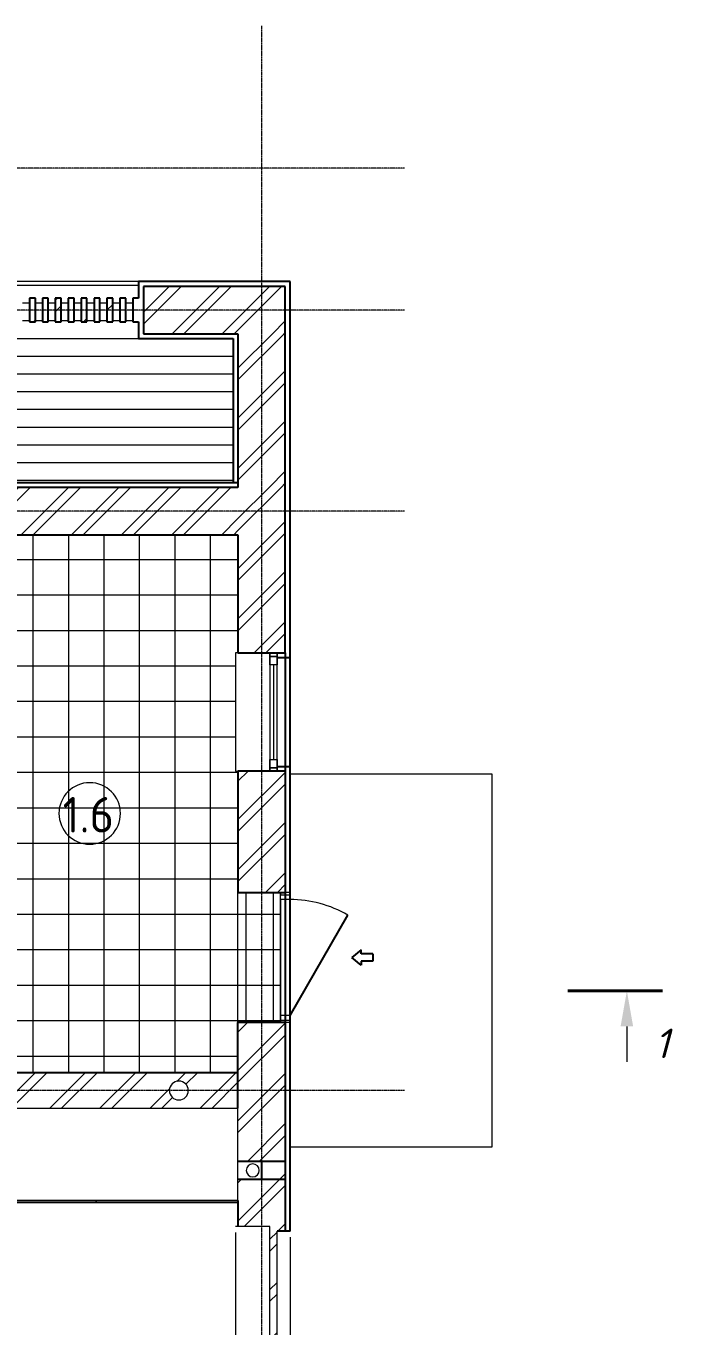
# Model space of a CAD drawing. Header units: millimetres. Extents: x -5016 to 23572, y 233981 to 377995.
# Drawn here: x 18007 to 23572, y 366909 to 377902 of the extents above; entities that cross this region are included whole.
import ezdxf

# ---------------------------------------------------------------- set-up
doc = ezdxf.new("R2010")
doc.units = ezdxf.units.MM
doc.linetypes.add('Осевая 12-2-2', pattern=[16, 12, -2, 0, -2])
doc.linetypes.add('Пунктир 2-1_5', pattern=[3.5, 2, -1.5])
for name, color, linetype, lineweight in [('A-AREA-IDEN', 8, 'Continuous', 13), ('A-DOOR', 8, 'Continuous', 13), ('A-FLOR', 9, 'Continuous', 13), ('A-FLOR-PATT', 9, 'Continuous', 13), ('A-GLAZ', 8, 'Continuous', 13), ('A-WALL', 8, 'Continuous', 13), ('A-WALL-PATT', 8, 'Continuous', 13), ('G-ANNO-SYMB', 8, 'Continuous', 13), ('I-FURN', 9, 'Continuous', 13), ('S-COLS', 8, 'Continuous', 13), ('S-GRID', 8, 'Continuous', 13), ('АР_подложка', 8, 'Continuous', 13)]:
    doc.layers.add(name, color=color, linetype=linetype, lineweight=lineweight)
doc.styles.add('GOST Common', font='GOST_Common.ttf', dxfattribs={"height": 300})
doc.styles.add('ISOCPEUR_I', font='isocpeui.ttf', dxfattribs={"height": 250})
pattern_1 = [(45, (0, 0), (-212.132, 212.132), []), (45, (0, 100), (-212.132, 212.132), [])]

# ---------------------------------------------------------------- blocks, each defined once
blk = doc.blocks.new('INT 18 Шкаф - INT 18 Шкаф-1564175-Этаж 1 - Планировка')
at = {"layer": 'I-FURN'}
for p, q in [((-1200, 350), (1200, 350)), ((-1200, 350), (-1200, -430)), ((1200, -430), (1200, 350)), ((1200, -430), (-1200, -430)), ((-1198.5, -432), (-0.8, -432)), ((-1198.5, -432), (-1198.5, -450)), ((-0.8, -450), (-0.8, -432)), ((0.8, -432), (1198.5, -432)), ((0.8, -432), (0.8, -450)), ((1198.5, -450), (1198.5, -432)), ((-0.8, -450), (-1198.5, -450)), ((1198.5, -450), (0.8, -450))]:
    blk.add_line(p, q, dxfattribs=at)
blk = doc.blocks.new('INT 19 Дверь входная одностворчатая с остеклением - 1100 х 2480 ОС-Сверху 2-1581826-Этаж 1 - Планировка')
at = {"layer": 'A-DOOR', "lineweight": 25}
for p, q in [((-30, 940), (-30, 842)), ((-30, 940), (0, 940)), ((0, 940), (30, 940)), ((30, 940), (30, 842)), ((-65, 842), (0, 764)), ((-30, 842), (-65, 842)), ((65, 842), (0, 764)), ((30, 842), (65, 842)), ((490, 240), (-359, 730))]:
    blk.add_line(p, q, dxfattribs=at)
at = {"layer": 'A-DOOR'}
for p, q in [((-550, 240), (-530, 240)), ((-550, 240), (-550, 160)), ((-530, 160), (-530, 240)), ((-530, 240), (-490, 240)), ((-530, 160), (-530, 240)), ((-490, 240), (490, 240)), ((-490, 240), (-490, 160)), ((530, 240), (490, 240)), ((490, 240), (490, 160)), ((530, 240), (550, 240)), ((530, 160), (530, 240)), ((530, 160), (530, 240)), ((550, 240), (550, 160)), ((-550, 160), (-530, 160)), ((-490, 160), (-530, 160)), ((-490, 160), (490, 160)), ((490, 160), (530, 160)), ((530, 160), (550, 160))]:
    blk.add_line(p, q, dxfattribs=at)
blk.add_arc((490, 240), 980, 150, 180, dxfattribs=at)
blk = doc.blocks.new('INT 20 Окно Прямоугольник 1ст - INT 20 Окно Прямоугольник 1ст 1000-3000h-1568821-Этаж 1 - Планировка')
at = {"layer": 'A-GLAZ'}
for p, q in [((-500, 130), (-400, 130)), ((-470, 130), (-500, 130)), ((-470, 70), (-470, 130)), ((-400, 130), (-470, 130)), ((-470, 130), (-470, 70)), ((400, 130), (500, 130)), ((470, 130), (400, 130)), ((500, 130), (470, 130)), ((470, 130), (470, 70)), ((470, 70), (470, 130)), ((-500, 70), (-470, 70)), ((-400, 70), (-500, 70)), ((-470, 70), (-400, 70)), ((500, 70), (400, 70)), ((400, 70), (470, 70)), ((470, 70), (500, 70)), ((-500, -200), (-500, -220)), ((500, -220), (500, -200)), ((-500, -220), (500, -220))]:
    blk.add_line(p, q, dxfattribs=at)
blk = doc.blocks.new('INT 20 Откосы окон снаружи Прямоугольник - INT 20 Откосы окон снаружи Прямоугольник-1566574-Этаж 1 - Планировка')
at = {"layer": 'A-WALL', "lineweight": 25}
for p, q in [((-477, 30), (-477, -80)), ((443, -80), (443, 30))]:
    blk.add_line(p, q, dxfattribs=at)
blk = doc.blocks.new('INT 20 Створка - 05_ Правое поворотно-откидное-1566575-Этаж 1 - Планировка')
at = {"layer": 'A-GLAZ'}
for p, q in [((400, 30), (-400, 30)), ((-400, 30), (-400, -30)), ((400, 30), (-400, 30)), ((-400, 30), (-400, -30)), ((400, -30), (400, 30)), ((400, -30), (400, 30)), ((-400, 0), (400, 0)), ((-400, -30), (400, -30)), ((-400, -30), (400, -30))]:
    blk.add_line(p, q, dxfattribs=at)
blk = doc.blocks.new('INT 20 Откосы окон снаружи Прямоугольник - INT 20 Откосы окон снаружи Прямоугольник-1566578-Этаж 1 - Планировка')
at = {"layer": 'A-WALL', "lineweight": 25}
for p, q in [((-877, 30), (-877, -80)), ((843, -80), (843, 30))]:
    blk.add_line(p, q, dxfattribs=at)
blk = doc.blocks.new('INT 20 Подоконник - Подоконник внутри-1566579-Этаж 1 - Планировка')
at = {"layer": 'A-GLAZ'}
for p, q in [((-950, 0), (-950, -290)), ((850, 0), (-950, 0)), ((850, -290), (850, 0)), ((-900, -290), (800, -290))]:
    blk.add_line(p, q, dxfattribs=at)
blk = doc.blocks.new('INT 20 Подоконник - Подоконник снаружи-1566581-Этаж 1 - Планировка')
at = {"layer": 'A-GLAZ'}
for p, q in [((-910, 0), (-910, 110)), ((-860, 110), (760, 110)), ((810, 110), (810, 0)), ((810, 0), (-910, 0))]:
    blk.add_line(p, q, dxfattribs=at)
blk = doc.blocks.new('Колонна ЖБМ - Круг - D 160-1624059-Этаж 1 - Планировка')
at = {"layer": 'S-COLS'}
for start, end in [(360, 180), (180, 360)]:
    blk.add_arc((0, 0), 80, start, end, dxfattribs=at)
blk = doc.blocks.new('Колонна ЖБМ - Круг - D 110-1653299-Этаж 1 - Планировка')
at = {"layer": 'S-COLS'}
for start, end in [(360, 180), (180, 360)]:
    blk.add_arc((0, 0), 55, start, end, dxfattribs=at)
blk = doc.blocks.new('Разрез - Номер сзади-3578-Этаж 1 - Планировка')
at = {"layer": 'G-ANNO-SYMB'}
blk.add_hatch(color=256, dxfattribs=at).paths.add_polyline_path([(2.47, -3), (3, 0), (3.53, -3)])
at = {"layer": 'G-ANNO-SYMB', "lineweight": 40}
blk.add_line((0, 0), (8, 0), dxfattribs=at)
at = {"layer": 'G-ANNO-SYMB'}
blk.add_line((3, -3), (3, -6), dxfattribs=at)
blk = doc.blocks.new('INT Марка помещения - Номер помещения _ Площадь _ Имя-1615504-Этаж 1 - Планировка')
at = {"layer": 'A-AREA-IDEN'}
for start, end in [(360, 180), (180, 360)]:
    blk.add_arc((0, 0), 2.6, start, end, dxfattribs=at)
blk = doc.blocks.new('АР_k2plan1')
at = {"layer": 'A-FLOR-PATT', "true_color": 0x808080}
h = blk.add_hatch(dxfattribs=at)
h.set_pattern_fill('FP_6', color=8, style=0, pattern_type=2)
h.set_pattern_definition([(0, (37041.64, 13610.38), (0, 150), [])])
h.paths.add_polyline_path([(15204, 18713), (21928, 18713), (21928, 19933), (21128, 19933), (21128, 20073), (21078, 20073), (21078, 20273), (21128, 20273), (21128, 20413), (15008, 20413), (15008, 18713)])
h.paths.add_polyline_path([(21019, 20073), (20969, 20073), (20969, 20273), (21019, 20273)])
h.paths.add_polyline_path([(18021, 20073), (18021, 20273), (18071, 20273), (18071, 20073)])
h.paths.add_polyline_path([(17584, 20073), (17584, 20273), (17634, 20273), (17634, 20073)])
h.paths.add_polyline_path([(17803, 20073), (17803, 20273), (17853, 20273), (17853, 20073)])
h.paths.add_polyline_path([(17743, 20073), (17693, 20073), (17693, 20273), (17743, 20273), (17743, 20139)])
h.paths.add_polyline_path([(17257, 20073), (17257, 20273), (17307, 20273), (17307, 20073)])
h.paths.add_polyline_path([(17475, 20073), (17475, 20273), (17525, 20273), (17525, 20073)])
h.paths.add_polyline_path([(17416, 20073), (17366, 20073), (17366, 20273), (17416, 20273), (17416, 20155)])
h.paths.add_polyline_path([(17038, 20073), (17038, 20273), (17088, 20273), (17088, 20073)])
h.paths.add_polyline_path([(17148, 20073), (17148, 20273), (17198, 20273), (17198, 20073)])
h.paths.add_polyline_path([(16929, 20073), (16929, 20273), (16979, 20273), (16979, 20073)])
h.paths.add_polyline_path([(16820, 20073), (16820, 20273), (16870, 20273), (16870, 20073)])
h.paths.add_polyline_path([(17962, 20073), (17912, 20073), (17912, 20273), (17962, 20273), (17962, 20129)])
h.paths.add_polyline_path([(19113, 20073), (19113, 20273), (19163, 20273), (19163, 20073), (19115, 20073)])
h.paths.add_polyline_path([(18945, 20073), (18895, 20073), (18895, 20273), (18945, 20273), (18945, 20081)])
h.paths.add_polyline_path([(19004, 20073), (19004, 20273), (19054, 20273), (19054, 20073)])
h.paths.add_polyline_path([(18785, 20073), (18785, 20273), (18835, 20273), (18835, 20073)])
h.paths.add_polyline_path([(18567, 20073), (18567, 20273), (18617, 20273), (18617, 20073)])
h.paths.add_polyline_path([(18676, 20073), (18676, 20273), (18726, 20273), (18726, 20073)])
h.paths.add_polyline_path([(18239, 20073), (18239, 20273), (18289, 20273), (18289, 20073)])
h.paths.add_polyline_path([(18458, 20073), (18458, 20273), (18508, 20273), (18508, 20073)])
h.paths.add_polyline_path([(18399, 20073), (18349, 20073), (18349, 20273), (18399, 20273), (18399, 20108)])
h.paths.add_polyline_path([(18130, 20073), (18130, 20273), (18180, 20273), (18180, 20073)])
h.paths.add_polyline_path([(19331, 20073), (19331, 20273), (19381, 20273), (19381, 20073)])
h.paths.add_polyline_path([(20910, 20073), (20860, 20073), (20860, 20273), (20910, 20273)])
h.paths.add_polyline_path([(20751, 20073), (20751, 20273), (20801, 20273), (20801, 20073)])
h.paths.add_polyline_path([(20641, 20073), (20641, 20273), (20691, 20273), (20691, 20073)])
h.paths.add_polyline_path([(20532, 20073), (20532, 20273), (20582, 20273), (20582, 20073)])
h.paths.add_polyline_path([(20423, 20073), (20423, 20273), (20473, 20273), (20473, 20073)])
h.paths.add_polyline_path([(20314, 20073), (20314, 20273), (20364, 20273), (20364, 20073)])
h.paths.add_polyline_path([(20205, 20073), (20205, 20273), (20255, 20273), (20255, 20073)])
h.paths.add_polyline_path([(20096, 20073), (20096, 20273), (20146, 20273), (20146, 20073)])
h.paths.add_polyline_path([(19986, 20073), (19986, 20273), (20036, 20273), (20036, 20073)])
h.paths.add_polyline_path([(19877, 20073), (19877, 20273), (19927, 20273), (19927, 20073)])
h.paths.add_polyline_path([(19768, 20073), (19768, 20273), (19818, 20273), (19818, 20073)])
h.paths.add_polyline_path([(19659, 20073), (19659, 20273), (19709, 20273), (19709, 20073)])
h.paths.add_polyline_path([(19440, 20073), (19440, 20273), (19490, 20273), (19490, 20073)])
h.paths.add_polyline_path([(19272, 20073), (19222, 20073), (19222, 20273), (19272, 20273)])
h.paths.add_polyline_path([(19600, 20073), (19550, 20073), (19550, 20273), (19600, 20273)])
h.paths.add_polyline_path([(16711, 20073), (16711, 20273), (16761, 20273), (16761, 20073)])
at = {"layer": 'A-FLOR-PATT', "true_color": 0xd5d5d5}
h = blk.add_hatch(dxfattribs=at)
h.set_pattern_fill('FP_5', color=254, style=0, pattern_type=2)
h.set_pattern_definition([(0, (-26031.8, 26891.1), (0, 300), []), (90, (-26031.8, 26891.1), (-300, 2e-14), [])])
h.paths.add_polyline_path([(21968, 13723), (21968, 14148), (22328, 14148), (22328, 15248), (21968, 15248), (21968, 16273), (21948, 16273), (21948, 17273), (21968, 17273), (21968, 18273), (17968, 18273), (17968, 15148), (17768, 15148), (17768, 15673), (16768, 15673), (16768, 15873), (17088, 15873), (17088, 16673), (17068, 16673), (17068, 17593), (15568, 17593), (15568, 17073), (15550, 17073), (15550, 18271), (15568, 18271), (15568, 18273), (15548, 18273), (15548, 15873), (15868, 15873), (15868, 15673), (14868, 15673), (14868, 15448), (14568, 15448), (14568, 13948), (14868, 13948), (14868, 13723), (17768, 13723), (17768, 14248), (17968, 14248), (17968, 14223), (18768, 14223), (18768, 13723), (20989, 13723)])
h.paths.add_polyline_path([(19522, 14378), (19519, 14380), (19522, 14380)])
h.paths.add_polyline_path([(19545, 13763), (19483, 13763), (19478, 13765), (19474, 13769), (19471, 13773), (19469, 13777), (19468, 13783), (19469, 14347), (19472, 14354), (19477, 14359), (19481, 14361), (19488, 14363), (19517, 14363), (19517, 14378), (19524, 14378), (19523, 14380), (19528, 14382), (19530, 14383), (20013, 14382), (20014, 14380), (20015, 14380), (20013, 14378), (20019, 14378), (20019, 14363), (20048, 14363), (20059, 14359), (20065, 14354), (20068, 14347), (20068, 14343), (20068, 13777), (20066, 13773), (20062, 13769), (20058, 13765), (20053, 13763), (20048, 13763)])
h.paths.add_polyline_path([(17068, 15874), (17068, 16272), (17086, 16272), (17086, 15874)])
h.paths.add_polyline_path([(15550, 15874), (15550, 17072), (15568, 17072), (15568, 15874)])
h.paths.add_polyline_path([(17068, 16273), (17068, 16671), (17086, 16671), (17086, 16273)])
h.paths.add_polyline_path([(17168, 16773), (17768, 16773), (17768, 18273), (17168, 18273), (17168, 16833)])
h.paths.add_polyline_path([(17568, 17278), (17539, 17283), (17514, 17301), (17499, 17324), (17493, 17353), (17499, 17381), (17517, 17407), (17540, 17422), (17568, 17428), (17597, 17422), (17622, 17404), (17638, 17381), (17643, 17353), (17637, 17324), (17620, 17299), (17596, 17283), (17578, 17280)])
h.paths.add_polyline_path([(17568, 17280), (17597, 17286), (17621, 17303), (17636, 17325), (17641, 17353), (17635, 17381), (17620, 17404), (17517, 17301), (17540, 17285), (17550, 17283)])
h.paths.add_polyline_path([(17599, 17418), (17596, 17420), (17597, 17419)])
h.paths.add_polyline_path([(17568, 17478), (17539, 17483), (17514, 17501), (17499, 17524), (17493, 17553), (17499, 17581), (17517, 17607), (17540, 17622), (17568, 17628), (17597, 17622), (17622, 17604), (17638, 17581), (17643, 17553), (17637, 17524), (17620, 17499), (17596, 17483), (17578, 17480)])
h.paths.add_polyline_path([(17568, 17480), (17597, 17486), (17621, 17503), (17636, 17525), (17641, 17553), (17635, 17581), (17620, 17604), (17517, 17501), (17540, 17485), (17550, 17483)])
h.paths.add_polyline_path([(15868, 17573), (15570, 17573), (15570, 17591), (16317, 17591), (16317, 17573)])
h.paths.add_polyline_path([(17050, 17573), (16319, 17573), (16319, 17591), (17067, 17591), (17067, 17573)])
h.paths.add_polyline_path([(17599, 17618), (17596, 17620), (17597, 17619)])
h.paths.add_polyline_path([(17568, 17713), (17529, 17718), (17491, 17737), (17462, 17762), (17441, 17795), (17430, 17833), (17430, 17873), (17443, 17914), (17464, 17946), (17494, 17971), (17529, 17987), (17568, 17993), (17608, 17987), (17646, 17969), (17675, 17943), (17696, 17910), (17707, 17870), (17706, 17831), (17694, 17792), (17672, 17760), (17643, 17734), (17607, 17718), (17582, 17715)])
h.paths.add_polyline_path([(17568, 17755), (17602, 17761), (17632, 17779), (17653, 17804), (17665, 17836), (17664, 17872), (17652, 17903), (17637, 17921), (17500, 17784), (17508, 17776), (17535, 17761), (17559, 17756)])
at = {"layer": 'A-WALL-PATT', "lineweight": 9}
h = blk.add_hatch(dxfattribs=at)
h.set_pattern_fill('FP_1', color=256, style=0, pattern_type=2)
h.set_pattern_definition(pattern_1)
h.paths.add_polyline_path([(21968, 19973), (22368, 19973), (22368, 20373), (21168, 20373), (21168, 19973)])
h = blk.add_hatch(dxfattribs=at)
h.set_pattern_fill('FP_1', color=256, style=0, pattern_type=2)
h.set_pattern_definition(pattern_1)
h.paths.add_polyline_path([(20205, 20073), (20255, 20073), (20255, 20273), (20205, 20273)])
h = blk.add_hatch(dxfattribs=at)
h.set_pattern_fill('FP_1', color=256, style=0, pattern_type=2)
h.set_pattern_definition(pattern_1)
h.paths.add_polyline_path([(20423, 20073), (20473, 20073), (20473, 20273), (20423, 20273)])
h = blk.add_hatch(dxfattribs=at)
h.set_pattern_fill('FP_1', color=256, style=0, pattern_type=2)
h.set_pattern_definition(pattern_1)
h.paths.add_polyline_path([(20532, 20073), (20582, 20073), (20582, 20273), (20532, 20273)])
h = blk.add_hatch(dxfattribs=at)
h.set_pattern_fill('FP_1', color=256, style=0, pattern_type=2)
h.set_pattern_definition(pattern_1)
h.paths.add_polyline_path([(20641, 20073), (20691, 20073), (20691, 20273), (20641, 20273)])
h = blk.add_hatch(dxfattribs=at)
h.set_pattern_fill('FP_1', color=256, style=0, pattern_type=2)
h.set_pattern_definition(pattern_1)
h.paths.add_polyline_path([(20860, 20073), (20910, 20073), (20910, 20273), (20860, 20273)])
h = blk.add_hatch(dxfattribs=at)
h.set_pattern_fill('FP_1', color=256, style=0, pattern_type=2)
h.set_pattern_definition(pattern_1)
h.paths.add_polyline_path([(20969, 20073), (21019, 20073), (21019, 20273), (20969, 20273)])
h = blk.add_hatch(dxfattribs=at)
h.set_pattern_fill('FP_1', color=256, style=0, pattern_type=2)
h.set_pattern_definition(pattern_1)
h.paths.add_polyline_path([(22368, 18673), (22368, 19973), (21968, 19973), (21968, 18673)])
h = blk.add_hatch(dxfattribs=at)
h.set_pattern_fill('FP_1', color=256, style=0, pattern_type=2)
h.set_pattern_definition(pattern_1)
h.paths.add_polyline_path([(21968, 18273), (21968, 18673), (14568, 18673), (14568, 18273), (20989, 18273)])
h = blk.add_hatch(dxfattribs=at)
h.set_pattern_fill('FP_1', color=256, style=0, pattern_type=2)
h.set_pattern_definition(pattern_1)
h.paths.add_polyline_path([(22368, 12973), (22368, 14148), (21968, 14148), (21968, 12973)])
h.paths.add_polyline_path([(22368, 15248), (22368, 16273), (21968, 16273), (21968, 15248)])
h.paths.add_polyline_path([(21968, 17273), (22368, 17273), (22368, 18673), (21968, 18673), (21968, 18273)])
h = blk.add_hatch(dxfattribs=at)
h.set_pattern_fill('FP_1', color=256, style=0, pattern_type=2)
h.set_pattern_definition(pattern_1)
h.paths.add_polyline_path([(21968, 13423), (21968, 13723), (16768, 13723), (16768, 13423), (21525, 13423)])
h.paths.add_polyline_path([(15868, 13423), (15868, 13723), (14868, 13723), (14868, 13423), (15212, 13423)])
h.paths.add_polyline_path([(21468, 13493), (21438, 13499), (21412, 13516), (21394, 13542), (21388, 13573), (21394, 13603), (21412, 13629), (21438, 13647), (21468, 13653), (21499, 13647), (21525, 13629), (21542, 13603), (21548, 13573), (21542, 13542), (21525, 13516), (21499, 13499)])
h = blk.add_hatch(dxfattribs=at)
h.set_pattern_fill('FP_1', color=256, style=0, pattern_type=2)
h.set_pattern_definition(pattern_1)
h.paths.add_polyline_path([(22368, 12823), (22368, 12973), (22168, 12973), (22168, 12823)])
h = blk.add_hatch(dxfattribs=at)
h.set_pattern_fill('FP_1', color=256, style=0, pattern_type=2)
h.set_pattern_definition(pattern_1)
h.paths.add_polyline_path([(21968, 6308), (22368, 6308), (22368, 7013), (22298, 7013), (22298, 8733), (22368, 8733), (22368, 10663), (22298, 10663), (22298, 12383), (22368, 12383), (22368, 12823), (21968, 12823), (21968, 12423), (22238, 12423), (22238, 10623), (21968, 10623), (21968, 8773), (22238, 8773), (22238, 6973), (21968, 6973), (21968, 6589)])
at = {"layer": 'A-FLOR'}
for p, q in [((21128, 20413), (15008, 20413)), ((24118, 16248), (22408, 16248)), ((24118, 13098), (24118, 16248)), ((22328, 14148), (22328, 15248)), ((22408, 13098), (24118, 13098))]:
    blk.add_line(p, q, dxfattribs=at)
at = {"layer": 'A-WALL', "lineweight": 25}
for p, q in [((21128, 20413), (21128, 20273)), ((22408, 20413), (21128, 20413)), ((22368, 20373), (21168, 20373)), ((21168, 20373), (21168, 19973)), ((22368, 17273), (22368, 20373)), ((22408, 12383), (22408, 20413)), ((20205, 20273), (20205, 20073)), ((20255, 20273), (20205, 20273)), ((20255, 20073), (20255, 20273)), ((20314, 20273), (20314, 20073)), ((20364, 20273), (20314, 20273)), ((20364, 20073), (20364, 20273)), ((20423, 20273), (20423, 20073)), ((20473, 20273), (20423, 20273)), ((20473, 20073), (20473, 20273)), ((20532, 20273), (20532, 20073)), ((20582, 20273), (20532, 20273)), ((20582, 20073), (20582, 20273)), ((20641, 20273), (20641, 20073)), ((20691, 20273), (20641, 20273)), ((20691, 20073), (20691, 20273)), ((20751, 20273), (20751, 20073)), ((20801, 20273), (20751, 20273)), ((20801, 20073), (20801, 20273)), ((20860, 20273), (20860, 20073)), ((20910, 20273), (20860, 20273)), ((20910, 20073), (20910, 20273)), ((20969, 20273), (20969, 20073)), ((21019, 20273), (20969, 20273)), ((21019, 20073), (21019, 20273)), ((21078, 20273), (21078, 20073)), ((21128, 20273), (21078, 20273)), ((20205, 20073), (20255, 20073)), ((20314, 20073), (20364, 20073)), ((20423, 20073), (20473, 20073)), ((20532, 20073), (20582, 20073)), ((20641, 20073), (20691, 20073)), ((20751, 20073), (20801, 20073)), ((20860, 20073), (20910, 20073)), ((20969, 20073), (21019, 20073)), ((21078, 20073), (21128, 20073)), ((21128, 20073), (21128, 19933)), ((21128, 19933), (21928, 19933)), ((21168, 19973), (21968, 19973)), ((21928, 19933), (21928, 18713)), ((21968, 19973), (21968, 18673)), ((21968, 18713), (15008, 18713)), ((21968, 18673), (14968, 18673)), ((17068, 18273), (21968, 18273)), ((21968, 18273), (21968, 17273)), ((21968, 17273), (22368, 17273)), ((22368, 17273), (22368, 12383)), ((21968, 16273), (21968, 15248)), ((22368, 16273), (21968, 16273)), ((21968, 15248), (22368, 15248)), ((22368, 14148), (21968, 14148)), ((21968, 13423), (21968, 14148)), ((21968, 13723), (16768, 13723)), ((22368, 12973), (21968, 12973)), ((22168, 12973), (22168, 12823)), ((21968, 12823), (22368, 12823)), ((21968, 12643), (21968, 12423))]:
    blk.add_line(p, q, dxfattribs=at)
at = {"layer": 'A-WALL'}
for p, q in [((21968, 14148), (21968, 15248)), ((22268, 14148), (22268, 15248))]:
    blk.add_line(p, q, dxfattribs=at)
at = {"layer": 'G-ANNO-SYMB', "linetype": 'Пунктир 2-1_5'}
blk.add_line((25256, 14415), (25557, 14415), dxfattribs=at)
at = {"layer": 'S-GRID', "color": 251, "linetype": 'Осевая 12-2-2', "true_color": 0x646464}
for p, q in [((22168, 22575), (22168, -3239)), ((23376, 21373), (-1176, 21373)), ((23376, 20173), (-1176, 20173)), ((23376, 18473), (-1176, 18473)), ((23376, 13573), (-1176, 13573))]:
    blk.add_line(p, q, dxfattribs=at)
at = {"layer": 'A-AREA-IDEN', "xscale": 99.99999999999993, "yscale": 99.99999999999993, "zscale": 99.99999999999993}
blk.add_blockref('INT Марка помещения - Номер помещения _ Площадь _ Имя-1615504-Этаж 1 - Планировка', (20714, 15916), dxfattribs=at)
at = {"layer": 'A-DOOR', "lineweight": 25, "rotation": 269.9999999999999}
blk.add_blockref('INT 19 Дверь входная одностворчатая с остеклением - 1100 х 2480 ОС-Сверху 2-1581826-Этаж 1 - Планировка', (22168, 14698), dxfattribs=at)
at = {"layer": 'A-GLAZ'}
for name, p, rotation in [('INT 20 Окно Прямоугольник 1ст - INT 20 Окно Прямоугольник 1ст 1000-3000h-1568821-Этаж 1 - Планировка', (22168, 16773), 269.9999999999999), ('INT 20 Створка - 05_ Правое поворотно-откидное-1566575-Этаж 1 - Планировка', (22268, 16773), 269.9999999999999), ('INT 20 Подоконник - Подоконник внутри-1566579-Этаж 1 - Планировка', (22238, 11473), 269.9999999999999), ('INT 20 Подоконник - Подоконник снаружи-1566581-Этаж 1 - Планировка', (22298, 11473), 270.0000000000006)]:
    blk.add_blockref(name, p, dxfattribs=dict(at, rotation=rotation))
at = {"layer": 'A-WALL', "lineweight": 25, "rotation": 269.9999999999999}
for name, p in [('INT 20 Откосы окон снаружи Прямоугольник - INT 20 Откосы окон снаружи Прямоугольник-1566574-Этаж 1 - Планировка', (22378, 16756)), ('INT 20 Откосы окон снаружи Прямоугольник - INT 20 Откосы окон снаружи Прямоугольник-1566578-Этаж 1 - Планировка', (22378, 11506))]:
    blk.add_blockref(name, p, dxfattribs=at)
at = {"layer": 'G-ANNO-SYMB', "extrusion": (0, 0, -1), "xscale": 99.99999999999993, "yscale": 99.99999999999993, "zscale": 99.99999999999993}
blk.add_blockref('Разрез - Номер сзади-3578-Этаж 1 - Планировка', (-25557, 14415), dxfattribs=at)
at = {"layer": 'I-FURN'}
blk.add_blockref('INT 18 Шкаф - INT 18 Шкаф-1564175-Этаж 1 - Планировка', (20768, 13073), dxfattribs=at)
at = {"layer": 'S-COLS'}
for name, p in [('Колонна ЖБМ - Круг - D 160-1624059-Этаж 1 - Планировка', (21468, 13573)), ('Колонна ЖБМ - Круг - D 110-1653299-Этаж 1 - Планировка', (22093, 12898))]:
    blk.add_blockref(name, p, dxfattribs=at)
at = {"layer": 'A-AREA-IDEN', "insert": (20485, 16055), "char_height": 300, "width": 561.18, "attachment_point": 1, "style": 'GOST Common'}
blk.add_mtext('1.6', dxfattribs=at)
at = {"layer": 'G-ANNO-SYMB', "insert": (25490, 14097), "char_height": 250, "width": 160.34, "attachment_point": 1, "style": 'ISOCPEUR_I', "bg_fill": 3, "box_fill_scale": 0, "bg_fill_color": 256, "bg_fill_true_color": 3254780160, "bg_fill_transparency": 256}
blk.add_mtext('\\fISOCPEUR|b0|i1|c204|p34|;1', dxfattribs=at)

msp = doc.modelspace()

# ---------------------------------------------------------------- block references
at = {"layer": 'АР_подложка'}
msp.add_blockref('АР_k2plan1', (-2168, 355327), dxfattribs=at)

doc.saveas('drawing.dxf')
